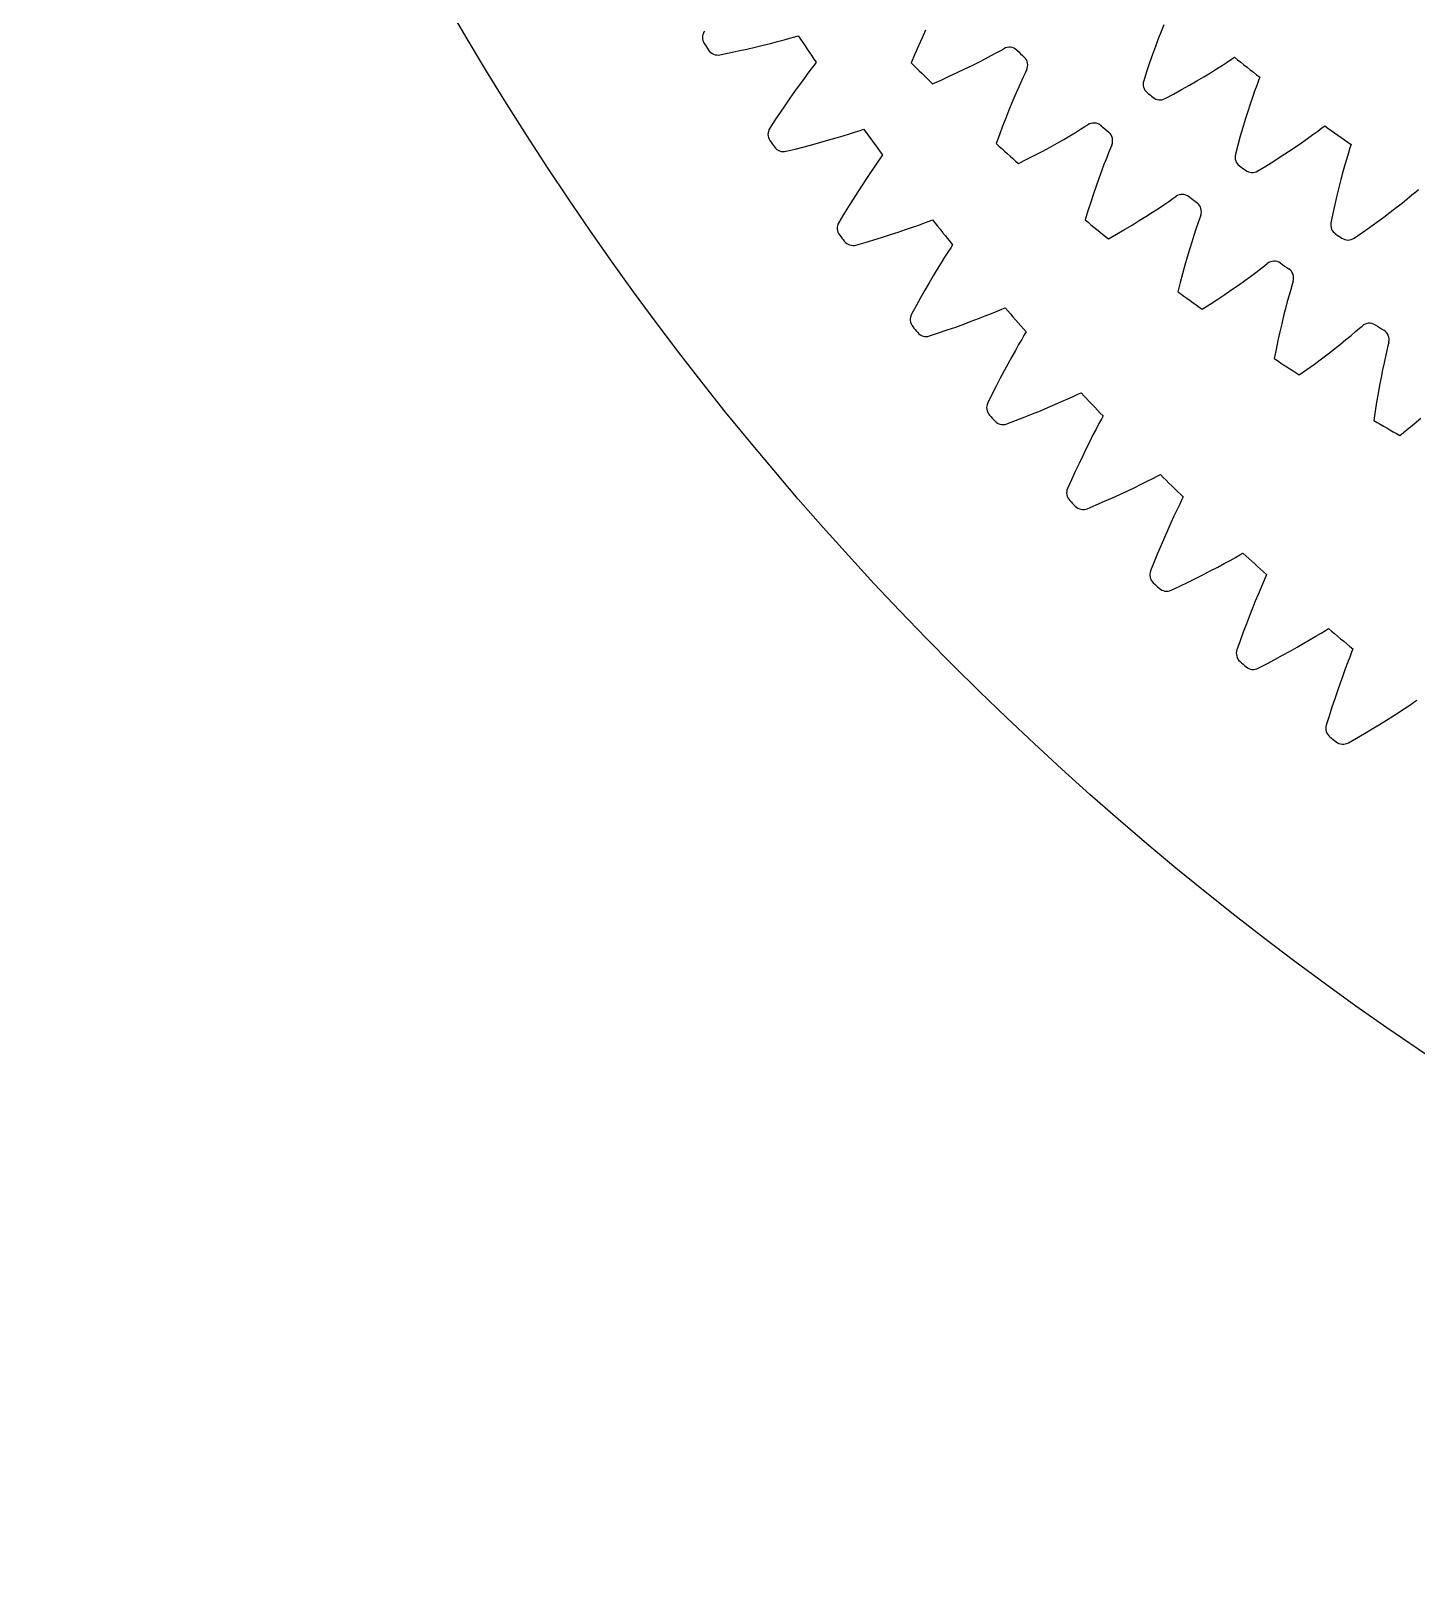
# Model space of a CAD drawing. Header units: millimetres. Extents: x -128 to 128, y -128 to 128.
# Drawn here: x -128.5 to -71.9, y -128.5 to -65 of the extents above; entities that cross this region are included whole.
import ezdxf

# ---------------------------------------------------------------- set-up
doc = ezdxf.new("R2010")
doc.units = ezdxf.units.MM

msp = doc.modelspace()

# ---------------------------------------------------------------- linework, layer by layer
at = {"layer": 'fixed_ring'}
for p, q in [((-98.004022, -65.416828), (-97.739095, -65.346624)), ((-97.739095, -65.346624), (-97.500715, -65.281692)), ((-97.500715, -65.281692), (-97.297458, -65.224973)), ((-97.297458, -65.224973), (-97.15885, -65.185565)), ((-100.361053, -65.95917), (-99.981055, -65.880377)), ((-99.981055, -65.880377), (-99.61349, -65.801823)), ((-99.61349, -65.801823), (-99.259682, -65.72303)), ((-99.259682, -65.72303), (-98.920526, -65.644491)), ((-98.920526, -65.644491), (-98.597142, -65.566783)), ((-98.597142, -65.566783), (-98.290984, -65.490602)), ((-98.290984, -65.490602), (-98.004022, -65.416828)), ((-96.642746, -66.545236), (-96.791029, -66.742855)), ((-96.515053, -66.377234), (-96.642746, -66.545236)), ((-96.427296, -66.262935), (-96.515053, -66.377234)), ((-97.128426, -67.202718), (-97.312165, -67.459187)), ((-96.954004, -66.963204), (-97.128426, -67.202718)), ((-96.791029, -66.742855), (-96.954004, -66.963204)), ((-97.503679, -67.731103), (-97.701782, -68.017373)), ((-97.312165, -67.459187), (-97.503679, -67.731103)), ((-97.905525, -68.317168), (-98.114121, -68.629837)), ((-97.701782, -68.017373), (-97.905525, -68.317168)), ((-98.114121, -68.629837), (-98.327526, -68.953975)), ((-95.325794, -69.261407), (-95.063868, -69.180727)), ((-95.063868, -69.180727), (-94.828259, -69.106369)), ((-94.828259, -69.106369), (-94.627417, -69.041614)), ((-94.627417, -69.041614), (-94.490485, -68.996727)), ((-97.6594, -69.897028), (-97.282835, -69.80319)), ((-97.282835, -69.80319), (-96.918684, -69.710085)), ((-96.918684, -69.710085), (-96.568289, -69.617288)), ((-96.568289, -69.617288), (-96.232523, -69.525328)), ((-96.232523, -69.525328), (-95.912484, -69.434824)), ((-95.912484, -69.434824), (-95.609597, -69.346532)), ((-95.609597, -69.346532), (-95.325794, -69.261407)), ((-93.920733, -70.334804), (-94.061043, -70.538161)), ((-93.79982, -70.161858), (-93.920733, -70.334804)), ((-93.716677, -70.044161), (-93.79982, -70.161858)), ((-94.379891, -71.011075), (-94.553288, -71.274646)), ((-94.215128, -70.764816), (-94.379891, -71.011075)), ((-94.061043, -70.538161), (-94.215128, -70.764816)), ((-94.733839, -71.553961), (-94.920405, -71.847881)), ((-94.553288, -71.274646), (-94.733839, -71.553961)), ((-95.112068, -72.155538), (-95.308069, -72.476254)), ((-94.920405, -71.847881), (-95.112068, -72.155538)), ((-95.308069, -72.476254), (-95.508418, -72.808619)), ((-92.777031, -73.092811), (-92.496837, -72.996471)), ((-92.496837, -72.996471), (-92.238326, -72.905441)), ((-92.238326, -72.905441), (-92.005859, -72.821774)), ((-92.005859, -72.821774), (-91.80775, -72.749086)), ((-91.80775, -72.749086), (-91.672711, -72.69879)), ((-94.803328, -73.724365), (-94.430792, -73.61563)), ((-94.430792, -73.61563), (-94.07063, -73.508121)), ((-94.07063, -73.508121), (-93.724201, -73.401467)), ((-93.724201, -73.401467), (-93.392357, -73.296231)), ((-93.392357, -73.296231), (-93.076169, -73.193075)), ((-93.076169, -73.193075), (-92.777031, -73.092811)), ((-91.182326, -74.221933), (-91.327279, -74.454535)), ((-91.050213, -74.013158), (-91.182326, -74.221933)), ((-90.936271, -73.835541), (-91.050213, -74.013158)), ((-90.857873, -73.714632), (-90.936271, -73.835541)), ((-91.482121, -74.707149), (-91.644902, -74.977405)), ((-91.327279, -74.454535), (-91.482121, -74.707149)), ((-91.988939, -75.564782), (-92.16822, -75.879816)), ((-91.814206, -75.263678), (-91.988939, -75.564782)), ((-91.644902, -74.977405), (-91.814206, -75.263678)), ((-92.16822, -75.879816), (-92.351315, -76.208071)), ((-92.351315, -76.208071), (-92.538292, -76.548139)), ((-90.404518, -76.951237), (-90.092681, -76.835592)), ((-90.092681, -76.835592), (-89.797766, -76.723515)), ((-89.797766, -76.723515), (-89.521624, -76.616111)), ((-89.521624, -76.616111), (-89.266935, -76.514876)), ((-89.266935, -76.514876), (-89.037979, -76.422033)), ((-89.037979, -76.422033), (-88.842917, -76.341527)), ((-88.842917, -76.341527), (-88.709984, -76.285902)), ((-91.797352, -77.435128), (-91.429434, -77.311668)), ((-91.429434, -77.311668), (-91.073831, -77.189925)), ((-91.073831, -77.189925), (-90.731916, -77.069584)), ((-90.731916, -77.069584), (-90.404518, -76.951237)), ((-87.928933, -77.392476), (-88.035723, -77.574482)), ((-87.855403, -77.268545), (-87.928933, -77.392476)), ((-88.295023, -78.026525), (-88.439699, -78.285096)), ((-88.159432, -77.788345), (-88.295023, -78.026525)), ((-88.035723, -77.574482), (-88.159432, -77.788345)), ((-88.591607, -78.56161), (-88.749396, -78.854387)), ((-88.439699, -78.285096), (-88.591607, -78.56161)), ((-88.91202, -79.1622), (-89.078634, -79.484113)), ((-88.749396, -78.854387), (-88.91202, -79.1622)), ((-89.248534, -79.819387), (-89.421843, -80.166619)), ((-89.078634, -79.484113), (-89.248534, -79.819387)), ((-86.404858, -80.114606), (-86.154396, -80.003325)), ((-86.154396, -80.003325), (-85.929311, -79.901454)), ((-85.929311, -79.901454), (-85.737604, -79.813256)), ((-85.737604, -79.813256), (-85.606988, -79.75239)), ((-87.933025, -80.749677), (-87.596165, -80.615837)), ((-87.596165, -80.615837), (-87.27373, -80.484568)), ((-87.27373, -80.484568), (-86.966738, -80.356617)), ((-86.966738, -80.356617), (-86.676512, -80.232904)), ((-86.676512, -80.232904), (-86.404858, -80.114606)), ((-88.646226, -81.02345), (-88.283507, -80.885461)), ((-88.283507, -80.885461), (-87.933025, -80.749677)), ((-84.997139, -81.231757), (-85.123154, -81.475139)), ((-84.88203, -81.013145), (-84.997139, -81.231757)), ((-84.782561, -80.827037), (-84.88203, -81.013145)), ((-84.714016, -80.700281), (-84.782561, -80.827037)), ((-85.257435, -81.739258), (-85.39823, -82.021592)), ((-85.123154, -81.475139), (-85.257435, -81.739258)), ((-85.544255, -82.320411), (-85.694513, -82.634446)), ((-85.39823, -82.021592), (-85.544255, -82.320411)), ((-85.848197, -82.962729), (-86.004634, -83.304492)), ((-85.694513, -82.634446), (-85.848197, -82.962729)), ((-82.684772, -83.254533), (-82.496723, -83.158783)), ((-82.496723, -83.158783), (-82.368629, -83.092773)), ((-86.004634, -83.304492), (-86.164001, -83.65834)), ((-84.004946, -83.890636), (-83.703283, -83.750581)), ((-83.703283, -83.750581), (-83.418204, -83.615427)), ((-83.418204, -83.615427), (-83.151469, -83.486423)), ((-83.151469, -83.486423), (-82.905629, -83.365273)), ((-82.905629, -83.365273), (-82.684772, -83.254533)), ((-85.354932, -84.483658), (-84.997986, -84.331357)), ((-84.997986, -84.331357), (-84.653179, -84.181747)), ((-84.653179, -84.181747), (-84.321906, -84.03462)), ((-84.321906, -84.03462), (-84.004946, -83.890636)), ((-81.594122, -84.32371), (-81.700449, -84.546725)), ((-81.50213, -84.133794), (-81.594122, -84.32371)), ((-81.438679, -84.004414), (-81.50213, -84.133794)), ((-81.940363, -85.064173), (-82.069822, -85.351882)), ((-81.816687, -84.794925), (-81.940363, -85.064173)), ((-81.700449, -84.546725), (-81.816687, -84.794925)), ((-82.203851, -85.65627), (-82.341505, -85.97603)), ((-82.069822, -85.351882), (-82.203851, -85.65627)), ((-82.482016, -86.310163), (-82.624742, -86.657876)), ((-82.341505, -85.97603), (-82.482016, -86.310163)), ((-79.125397, -86.37282), (-79.000029, -86.301769)), ((-82.624742, -86.657876), (-82.769915, -87.01778)), ((-80.307475, -87.012118), (-80.027996, -86.865738)), ((-80.027996, -86.865738), (-79.7666, -86.726231)), ((-79.7666, -86.726231), (-79.52577, -86.595403)), ((-79.52577, -86.595403), (-79.309491, -86.47597)), ((-79.309491, -86.47597), (-79.125397, -86.37282)), ((-81.578065, -87.643909), (-81.239479, -87.480708)), ((-81.239479, -87.480708), (-80.914318, -87.320527)), ((-80.914318, -87.320527), (-80.603332, -87.164055)), ((-80.603332, -87.164055), (-80.307475, -87.012118)), ((-78.177197, -87.500941), (-78.274573, -87.728007)), ((-78.092828, -87.307519), (-78.177197, -87.500941)), ((-78.034571, -87.175718), (-78.092828, -87.307519)), ((-81.928675, -87.81028), (-81.578065, -87.643909)), ((-78.493725, -88.254584), (-78.611644, -88.547212)), ((-78.380852, -87.980632), (-78.493725, -88.254584)), ((-78.274573, -87.728007), (-78.380852, -87.980632)), ((-78.733466, -88.856688), (-78.858298, -89.181669)), ((-78.611644, -88.547212), (-78.733466, -88.856688)), ((-78.985414, -89.521124), (-79.114203, -89.874236)), ((-78.858298, -89.181669), (-78.985414, -89.521124)), ((-75.808805, -89.560671), (-75.628958, -89.450284)), ((-75.628958, -89.450284), (-75.506514, -89.374305)), ((-79.114203, -89.874236), (-79.244953, -90.239627)), ((-77.074268, -90.299651), (-76.784685, -90.136072)), ((-76.784685, -90.136072), (-76.511246, -89.978696)), ((-76.511246, -89.978696), (-76.255603, -89.828907)), ((-76.255603, -89.828907), (-76.020166, -89.688608)), ((-76.020166, -89.688608), (-75.808805, -89.560671)), ((-78.029153, -90.817877), (-77.697323, -90.641344)), ((-77.697323, -90.641344), (-77.378787, -90.468363)), ((-77.378787, -90.468363), (-77.074268, -90.299651)), ((-74.724929, -90.770573), (-74.821081, -91.027224)), ((-74.636657, -90.539816), (-74.724929, -90.770573)), ((-74.560045, -90.343192), (-74.636657, -90.539816)), ((-74.507074, -90.209179), (-74.560045, -90.343192)), ((-78.372871, -90.998055), (-78.029153, -90.817877)), ((-74.922973, -91.305447), (-75.029164, -91.602532)), ((-74.821081, -91.027224), (-74.922973, -91.305447)), ((-75.138586, -91.916606), (-75.2504, -92.246293)), ((-75.029164, -91.602532), (-75.138586, -91.916606)), ((-75.36392, -92.590533), (-75.478569, -92.948486)), ((-75.2504, -92.246293), (-75.36392, -92.590533)), ((-72.624031, -92.789545), (-72.394357, -92.639997)), ((-72.394357, -92.639997), (-72.188251, -92.503758)), ((-72.188251, -92.503758), (-72.012934, -92.386308)), ((-72.012934, -92.386308), (-71.893608, -92.305521)), ((-75.478569, -92.948486), (-75.594689, -93.318787)), ((-73.720904, -93.473149), (-73.423333, -93.292464)), ((-73.423333, -93.292464), (-73.140483, -93.117501)), ((-73.140483, -93.117501), (-72.873517, -92.949379)), ((-72.873517, -92.949379), (-72.624031, -92.789545)), ((-74.693144, -94.041944), (-74.35686, -93.848243)), ((-74.35686, -93.848243), (-74.032311, -93.658657)), ((-74.032311, -93.658657), (-73.720904, -93.473149))]:
    msp.add_line(p, q, dxfattribs=at)
for centre, radius, start, end in [((-100.621909, -65.247507), 0.45, 145.140171, 212.961083), ((0, 0), 117, 213.858349, 214.496081), ((0, 0), 120.375, 212.961083, 213.114866), ((-100.446421, -65.517342), 0.45, 213.114866, 280.935778), ((-97.948343, -69.196298), 0.45, 147.418652, 215.239564), ((0, 0), 117, 216.13683, 216.774562), ((0, 0), 120.375, 215.239564, 215.393347), ((-97.762267, -69.458943), 0.45, 215.393347, 283.214259), ((-95.119901, -73.035676), 0.45, 149.697133, 217.518046), ((0, 0), 117, 218.415311, 219.053043), ((0, 0), 120.375, 217.518046, 217.671828), ((-94.92353, -73.290716), 0.45, 217.671828, 285.49274), ((-92.141055, -76.75957), 0.45, 151.975614, 219.796527), ((0, 0), 117, 220.693792, 221.331525), ((0, 0), 120.375, 219.796527, 219.950309), ((-91.9347, -77.006601), 0.45, 219.950309, 287.771221), ((0, 0), 117, 222.972273, 223.610006), ((-89.016515, -80.362091), 0.45, 154.254095, 222.075008), ((0, 0), 120.375, 222.075008, 222.22879), ((-88.800502, -80.600722), 0.45, 222.22879, 290.049702), ((0, 0), 117, 225.250754, 225.888487), ((-85.751222, -83.837543), 0.45, 156.532576, 224.353489), ((0, 0), 120.375, 224.353489, 224.507271), ((-85.525892, -84.067398), 0.45, 224.507271, 292.328183), ((0, 0), 117, 227.529235, 228.166968), ((-82.350338, -87.18043), 0.45, 158.811057, 226.63197), ((0, 0), 120.375, 226.63197, 226.785752), ((-82.116049, -87.401145), 0.45, 226.785752, 294.606664), ((0, 0), 117, 229.807716, 230.445449), ((-78.819242, -90.385468), 0.45, 161.089538, 228.910451), ((0, 0), 120.375, 228.910451, 229.064233), ((-78.576363, -90.596693), 0.45, 229.064233, 296.885145), ((-75.163516, -93.447587), 0.45, 163.36802, 231.188932), ((0, 0), 120.375, 231.188932, 231.342714), ((-74.912431, -93.64899), 0.45, 231.342714, 299.163626)]:
    msp.add_arc(centre, radius, start, end, dxfattribs=at)
at = {"layer": 'outer'}
msp.add_circle((0, 0), 128.494929, dxfattribs=at)
at = {"layer": 'thin_ring_external'}
for p, q in [((-92.10488, -65.262759), (-92.251388, -65.589139)), ((-91.960944, -64.951043), (-92.10488, -65.262759)), ((-92.399765, -65.929453), (-92.549409, -66.283112)), ((-92.251388, -65.589139), (-92.399765, -65.929453)), ((-89.525534, -66.117442), (-89.287129, -65.991607)), ((-89.287129, -65.991607), (-89.073363, -65.876313)), ((-89.073363, -65.876313), (-88.891676, -65.776414)), ((-88.891676, -65.776414), (-88.766447, -65.708996)), ((-90.666447, -66.682938), (-90.356595, -66.535034)), ((-90.356595, -66.535034), (-90.062287, -66.390737)), ((-90.062287, -66.390737), (-89.784719, -66.251093)), ((-89.784719, -66.251093), (-89.525534, -66.117442)), ((-87.835902, -66.581941), (-87.895192, -66.711217)), ((-91.68104, -67.140461), (-91.329321, -66.986313)), ((-91.329321, -66.986313), (-90.990929, -66.833602)), ((-90.990929, -66.833602), (-90.666447, -66.682938)), ((-88.084713, -67.119595), (-88.195079, -67.365544)), ((-87.983294, -66.898908), (-88.084713, -67.119595)), ((-87.895192, -66.711217), (-87.983294, -66.898908)), ((-88.433566, -67.918642), (-88.558789, -68.221558)), ((-88.311919, -67.63273), (-88.433566, -67.918642)), ((-88.195079, -67.365544), (-88.311919, -67.63273)), ((-88.686621, -68.540217), (-88.816272, -68.873651)), ((-88.558789, -68.221558), (-88.686621, -68.540217)), ((-88.816272, -68.873651), (-88.947079, -69.221098)), ((-86.066999, -69.262082), (-85.83533, -69.124238)), ((-85.83533, -69.124238), (-85.62773, -68.998179)), ((-85.62773, -68.998179), (-85.451381, -68.889134)), ((-85.451381, -68.889134), (-85.329757, -68.815409)), ((-88.947079, -69.221098), (-89.07847, -69.581937)), ((-87.177549, -69.885096), (-86.875653, -69.721563)), ((-86.875653, -69.721563), (-86.589097, -69.562427)), ((-86.589097, -69.562427), (-86.319021, -69.408793)), ((-86.319021, -69.408793), (-86.066999, -69.262082)), ((-84.408465, -69.771836), (-84.486869, -69.963781)), ((-84.355853, -69.639702), (-84.408465, -69.771836)), ((-88.167457, -70.393828), (-87.824068, -70.221922)), ((-87.824068, -70.221922), (-87.493915, -70.052132)), ((-87.493915, -70.052132), (-87.177549, -69.885096)), ((-84.67455, -70.440622), (-84.777595, -70.713425)), ((-84.576887, -70.189359), (-84.67455, -70.440622)), ((-84.486869, -69.963781), (-84.576887, -70.189359)), ((-84.884485, -71.005176), (-84.994078, -71.314091)), ((-84.777595, -70.713425), (-84.884485, -71.005176)), ((-85.105472, -71.638861), (-85.217928, -71.978481)), ((-84.994078, -71.314091), (-85.105472, -71.638861)), ((-81.856636, -71.822129), (-81.738936, -71.742291)), ((-85.330824, -72.332153), (-85.443619, -72.69923)), ((-85.217928, -71.978481), (-85.330824, -72.332153)), ((-82.958489, -72.552637), (-82.696611, -72.385413)), ((-82.696611, -72.385413), (-82.452408, -72.226025)), ((-82.452408, -72.226025), (-82.228079, -72.076532)), ((-82.228079, -72.076532), (-82.027187, -71.940037)), ((-82.027187, -71.940037), (-81.856636, -71.822129)), ((-83.837122, -73.087903), (-83.529698, -72.904932)), ((-83.529698, -72.904932), (-83.236546, -72.726197)), ((-83.236546, -72.726197), (-82.958489, -72.552637)), ((-80.83851, -72.846126), (-80.916892, -73.076006)), ((-80.770009, -72.650429), (-80.83851, -72.846126)), ((-80.724213, -72.51578), (-80.770009, -72.650429)), ((-84.492339, -73.463545), (-84.158175, -73.27433)), ((-84.158175, -73.27433), (-83.837122, -73.087903)), ((-81.09058, -73.609637), (-81.182433, -73.906465)), ((-81.001599, -73.331929), (-81.09058, -73.609637)), ((-80.916892, -73.076006), (-81.001599, -73.331929)), ((-81.276109, -74.220573), (-81.370775, -74.550607)), ((-81.182433, -73.906465), (-81.276109, -74.220573)), ((-81.465744, -74.895526), (-81.560434, -75.254502)), ((-81.370775, -74.550607), (-81.465744, -74.895526)), ((-78.691191, -75.001539), (-78.474789, -74.840786)), ((-78.474789, -74.840786), (-78.281128, -74.694212)), ((-78.281128, -74.694212), (-78.116819, -74.567749)), ((-78.116819, -74.567749), (-78.003349, -74.482005)), ((-81.560434, -75.254502), (-81.654338, -75.626859)), ((-79.732411, -75.734567), (-79.448768, -75.541097)), ((-79.448768, -75.541097), (-79.179935, -75.353565)), ((-79.179935, -75.353565), (-78.926937, -75.173188)), ((-78.926937, -75.173188), (-78.691191, -75.001539)), ((-77.047736, -75.538425), (-77.114278, -75.772007)), ((-76.989317, -75.339484), (-77.047736, -75.538425)), ((-76.950456, -75.202673), (-76.989317, -75.339484)), ((-80.665273, -76.341605), (-80.341206, -76.135574)), ((-80.341206, -76.135574), (-80.030091, -75.932997)), ((-80.030091, -75.932997), (-79.732411, -75.734567)), ((-77.185807, -76.031921), (-77.260492, -76.31381)), ((-77.114278, -75.772007), (-77.185807, -76.031921)), ((-77.337069, -76.614941), (-77.414584, -76.933423)), ((-77.260492, -76.31381), (-77.337069, -76.614941)), ((-77.492275, -77.26786), (-77.569508, -77.617178)), ((-77.414584, -76.933423), (-77.492275, -77.26786)), ((-74.793162, -77.581382), (-74.585249, -77.409789)), ((-74.585249, -77.409789), (-74.399325, -77.253518)), ((-74.399325, -77.253518), (-74.241689, -77.11883)), ((-74.241689, -77.11883), (-74.132745, -77.027404)), ((-77.645745, -77.98052), (-77.720514, -78.357187)), ((-77.569508, -77.617178), (-77.645745, -77.98052)), ((-75.5222, -78.158919), (-75.263293, -77.957905)), ((-75.263293, -77.957905), (-75.019835, -77.764844)), ((-75.019835, -77.764844), (-74.793162, -77.581382)), ((-73.124436, -78.033652), (-73.178965, -78.270327)), ((-73.076252, -77.831988), (-73.124436, -78.033652)), ((-73.044427, -77.693371), (-73.076252, -77.831988)), ((-76.38312, -78.798188), (-76.082754, -78.57999)), ((-76.082754, -78.57999), (-75.795594, -78.366619)), ((-75.795594, -78.366619), (-75.5222, -78.158919)), ((-73.237129, -78.533554), (-73.297323, -78.818889)), ((-73.178965, -78.270327), (-73.237129, -78.533554)), ((-76.696243, -79.020498), (-76.38312, -78.798188)), ((-73.358425, -79.123538), (-73.419577, -79.445562)), ((-73.297323, -78.818889), (-73.358425, -79.123538)), ((-73.48009, -79.783529), (-73.539386, -80.136335)), ((-73.419577, -79.445562), (-73.48009, -79.783529)), ((-73.59697, -80.503097), (-73.652409, -80.883089)), ((-73.539386, -80.136335), (-73.59697, -80.503097)), ((-72.595606, -81.493235), (-72.294242, -81.255227)), ((-72.294242, -81.255227), (-72.005409, -81.021977)), ((-72.005409, -81.021977), (-71.729518, -80.794222))]:
    msp.add_line(p, q, dxfattribs=at)
for centre, radius, start, end in [((-88.541035, -66.098469), 0.45, 46.698628, 120.060588), ((-26.25, 0), 90.375, 226.698628, 226.959909), ((-26.25, 0), 93.75, 224.992957, 225.73875), ((-88.238965, -66.381841), 0.45, 333.597949, 46.959909), ((-85.084753, -69.192865), 0.45, 49.625457, 122.987417), ((-26.25, 0), 90.375, 229.625457, 229.886738), ((-84.768608, -69.460443), 0.45, 336.524778, 49.886738), ((-26.25, 0), 93.75, 227.919787, 228.665579), ((-81.474977, -72.106744), 0.45, 52.552286, 125.914247), ((-26.25, 0), 90.375, 232.552286, 232.813567), ((-81.145582, -72.357831), 0.45, 339.451607, 52.813567), ((-26.25, 0), 93.75, 230.846616, 231.592408), ((-77.721126, -74.832505), 0.45, 55.479116, 128.841076), ((-26.25, 0), 90.375, 235.479116, 235.740397), ((-77.37934, -75.066445), 0.45, 342.378436, 55.740397), ((-26.25, 0), 93.75, 233.773445, 234.519238), ((-73.832993, -77.363036), 0.45, 58.405945, 131.767905), ((-26.25, 0), 90.375, 238.405945, 238.667226), ((-73.479708, -77.57922), 0.45, 345.305266, 58.667226), ((-26.25, 0), 93.75, 236.700274, 237.446067), ((-26.25, 0), 93.75, 239.627104, 240.372896)]:
    msp.add_arc(centre, radius, start, end, dxfattribs=at)
at = {"layer": 'thin_ring_internal'}
for p, q in [((-82.230379, -64.734598), (-82.340493, -65.009724)), ((-82.454678, -65.304197), (-82.571712, -65.616247)), ((-82.340493, -65.009724), (-82.454678, -65.304197)), ((-82.690631, -65.944576), (-82.810643, -66.288188)), ((-82.571712, -65.616247), (-82.690631, -65.944576)), ((-82.931082, -66.646297), (-83.052436, -67.017358)), ((-82.810643, -66.288188), (-82.931082, -66.646297)), ((-80.329885, -66.691631), (-80.078536, -66.534651)), ((-80.078536, -66.534651), (-79.847756, -66.387172)), ((-79.847756, -66.387172), (-79.641189, -66.252309)), ((-79.641189, -66.252309), (-79.465902, -66.135653)), ((-79.465902, -66.135653), (-79.346828, -66.055199)), ((-81.505201, -67.380212), (-81.18819, -67.201392)), ((-81.18819, -67.201392), (-80.88603, -67.026349)), ((-80.88603, -67.026349), (-80.599559, -66.856036)), ((-80.599559, -66.856036), (-80.329885, -66.691631)), ((-78.437619, -67.204464), (-78.521326, -67.436522)), ((-78.364431, -67.007036), (-78.437619, -67.204464)), ((-78.313538, -66.872644), (-78.364431, -67.007036)), ((-82.180196, -67.747001), (-81.836405, -67.562013)), ((-81.836405, -67.562013), (-81.505201, -67.380212)), ((-78.61174, -67.695046), (-78.706665, -67.975774)), ((-78.521326, -67.436522), (-78.61174, -67.695046)), ((-78.804599, -68.276044), (-78.904417, -68.594019)), ((-78.706665, -67.975774), (-78.804599, -68.276044)), ((-79.005229, -68.928352), (-79.106298, -69.278006)), ((-78.904417, -68.594019), (-79.005229, -68.928352)), ((-76.364808, -69.374903), (-76.142427, -69.21504)), ((-76.142427, -69.21504), (-75.943532, -69.069099)), ((-75.943532, -69.069099), (-75.774877, -68.943044)), ((-75.774877, -68.943044), (-75.660375, -68.856208)), ((-79.207001, -69.642157), (-79.30791, -70.019291)), ((-79.106298, -69.278006), (-79.207001, -69.642157)), ((-77.144246, -69.909963), (-76.867503, -69.72426)), ((-76.867503, -69.72426), (-76.60721, -69.545374)), ((-76.60721, -69.545374), (-76.364808, -69.374903)), ((-74.627464, -69.752976), (-74.689762, -69.954106)), ((-74.583987, -69.616006), (-74.627464, -69.752976)), ((-78.063951, -70.496727), (-77.743169, -70.297111)), ((-77.743169, -70.297111), (-77.436396, -70.101246)), ((-77.436396, -70.101246), (-77.144246, -69.909963)), ((-74.836832, -70.453465), (-74.916285, -70.738959)), ((-74.760671, -70.19039), (-74.836832, -70.453465)), ((-74.689762, -69.954106), (-74.760671, -70.19039)), ((-78.397126, -70.700213), (-78.063951, -70.496727)), ((-74.997676, -71.044128), (-75.079981, -71.36708)), ((-74.916285, -70.738959), (-74.997676, -71.044128)), ((-75.162384, -71.706419), (-75.244208, -72.06107)), ((-75.079981, -71.36708), (-75.162384, -71.706419)), ((-72.288198, -71.836344), (-72.09757, -71.679759)), ((-72.09757, -71.679759), (-71.936051, -71.544682)), ((-71.936051, -71.544682), (-71.826462, -71.451723)), ((-75.244208, -72.06107), (-75.324875, -72.430178)), ((-73.250573, -72.584938), (-72.984385, -72.3844)), ((-72.984385, -72.3844), (-72.734248, -72.191566)), ((-72.734248, -72.191566), (-72.501518, -72.008112)), ((-72.501518, -72.008112), (-72.288198, -71.836344)), ((-75.324875, -72.430178), (-75.405039, -72.812259)), ((-74.136863, -73.221051), (-73.827461, -73.004216)), ((-73.827461, -73.004216), (-73.531842, -72.79189)), ((-73.531842, -72.79189), (-73.250573, -72.584938)), ((-74.458429, -73.442428), (-74.136863, -73.221051))]:
    msp.add_line(p, q, dxfattribs=at)
for centre, radius, start, end in [((-26.25, 0), 84.75, 231.206805, 232.097543), ((-82.622306, -67.1496), 0.45, 162.910087, 229.986433), ((-26.25, 0), 88.125, 229.986433, 230.18748), ((-82.386335, -67.346993), 0.45, 230.18748, 297.263826), ((-26.25, 0), 84.75, 234.337239, 235.227978), ((-78.8712, -70.127847), 0.45, 166.040521, 233.116868), ((-26.25, 0), 88.125, 233.116868, 233.317915), ((-78.624803, -70.312059), 0.45, 233.317915, 300.394261), ((-74.963052, -72.896805), 0.45, 169.170956, 236.247303), ((-26.25, 0), 88.125, 236.247303, 236.44835), ((-74.706963, -73.067287), 0.45, 236.44835, 303.524696)]:
    msp.add_arc(centre, radius, start, end, dxfattribs=at)

doc.saveas('drawing.dxf')
